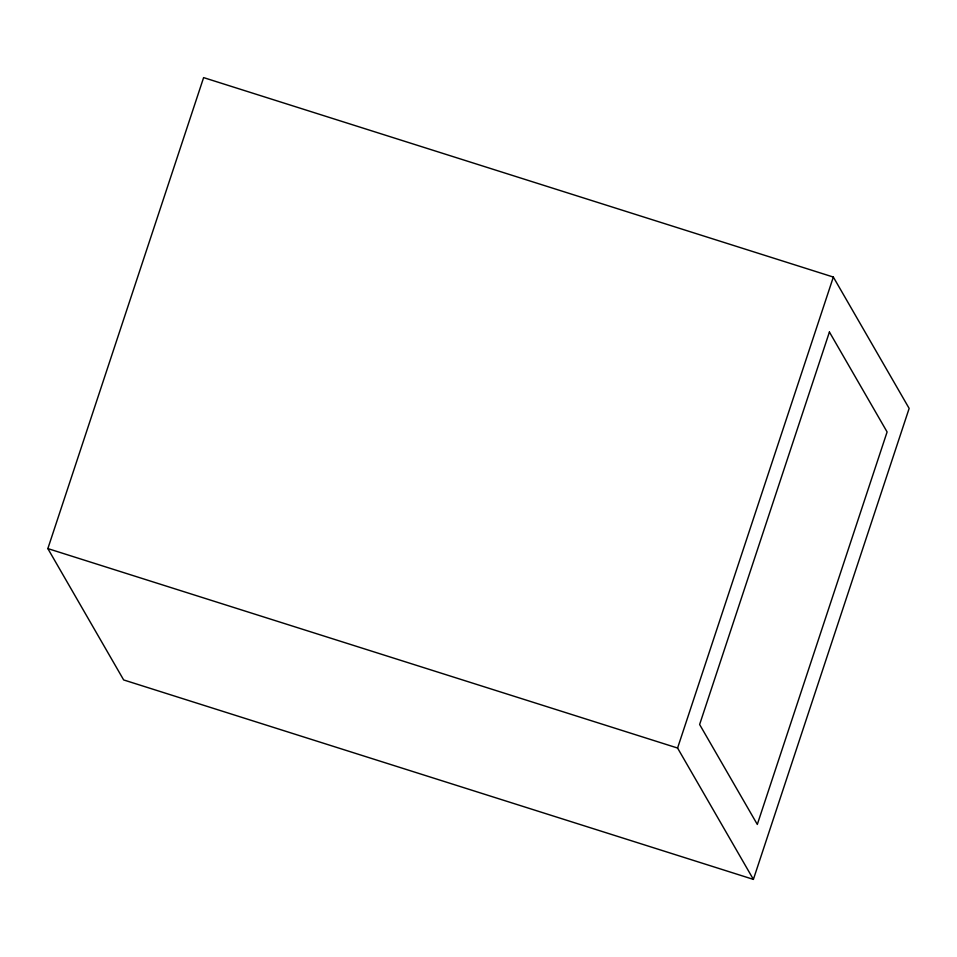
<?xml version="1.0" encoding="UTF-8"?>
<svg xmlns="http://www.w3.org/2000/svg" width="957" height="957" viewBox="0 0 957 957"><rect width="100%" height="100%" fill="white"/><g stroke="black" fill="none" stroke-linecap="round" stroke-linejoin="round"><path stroke-width="1.44" d="M47.85 548.588L203.614 77.613L833.344 277.063L909.15 408.412L753.386 879.387L123.656 679.937L47.85 548.588L677.58 748.039L753.386 879.387M677.58 748.039L833.344 277.063M829.42 332.019L699.627 724.497L757.31 824.432L887.103 431.954L829.42 332.019"/></g></svg>
